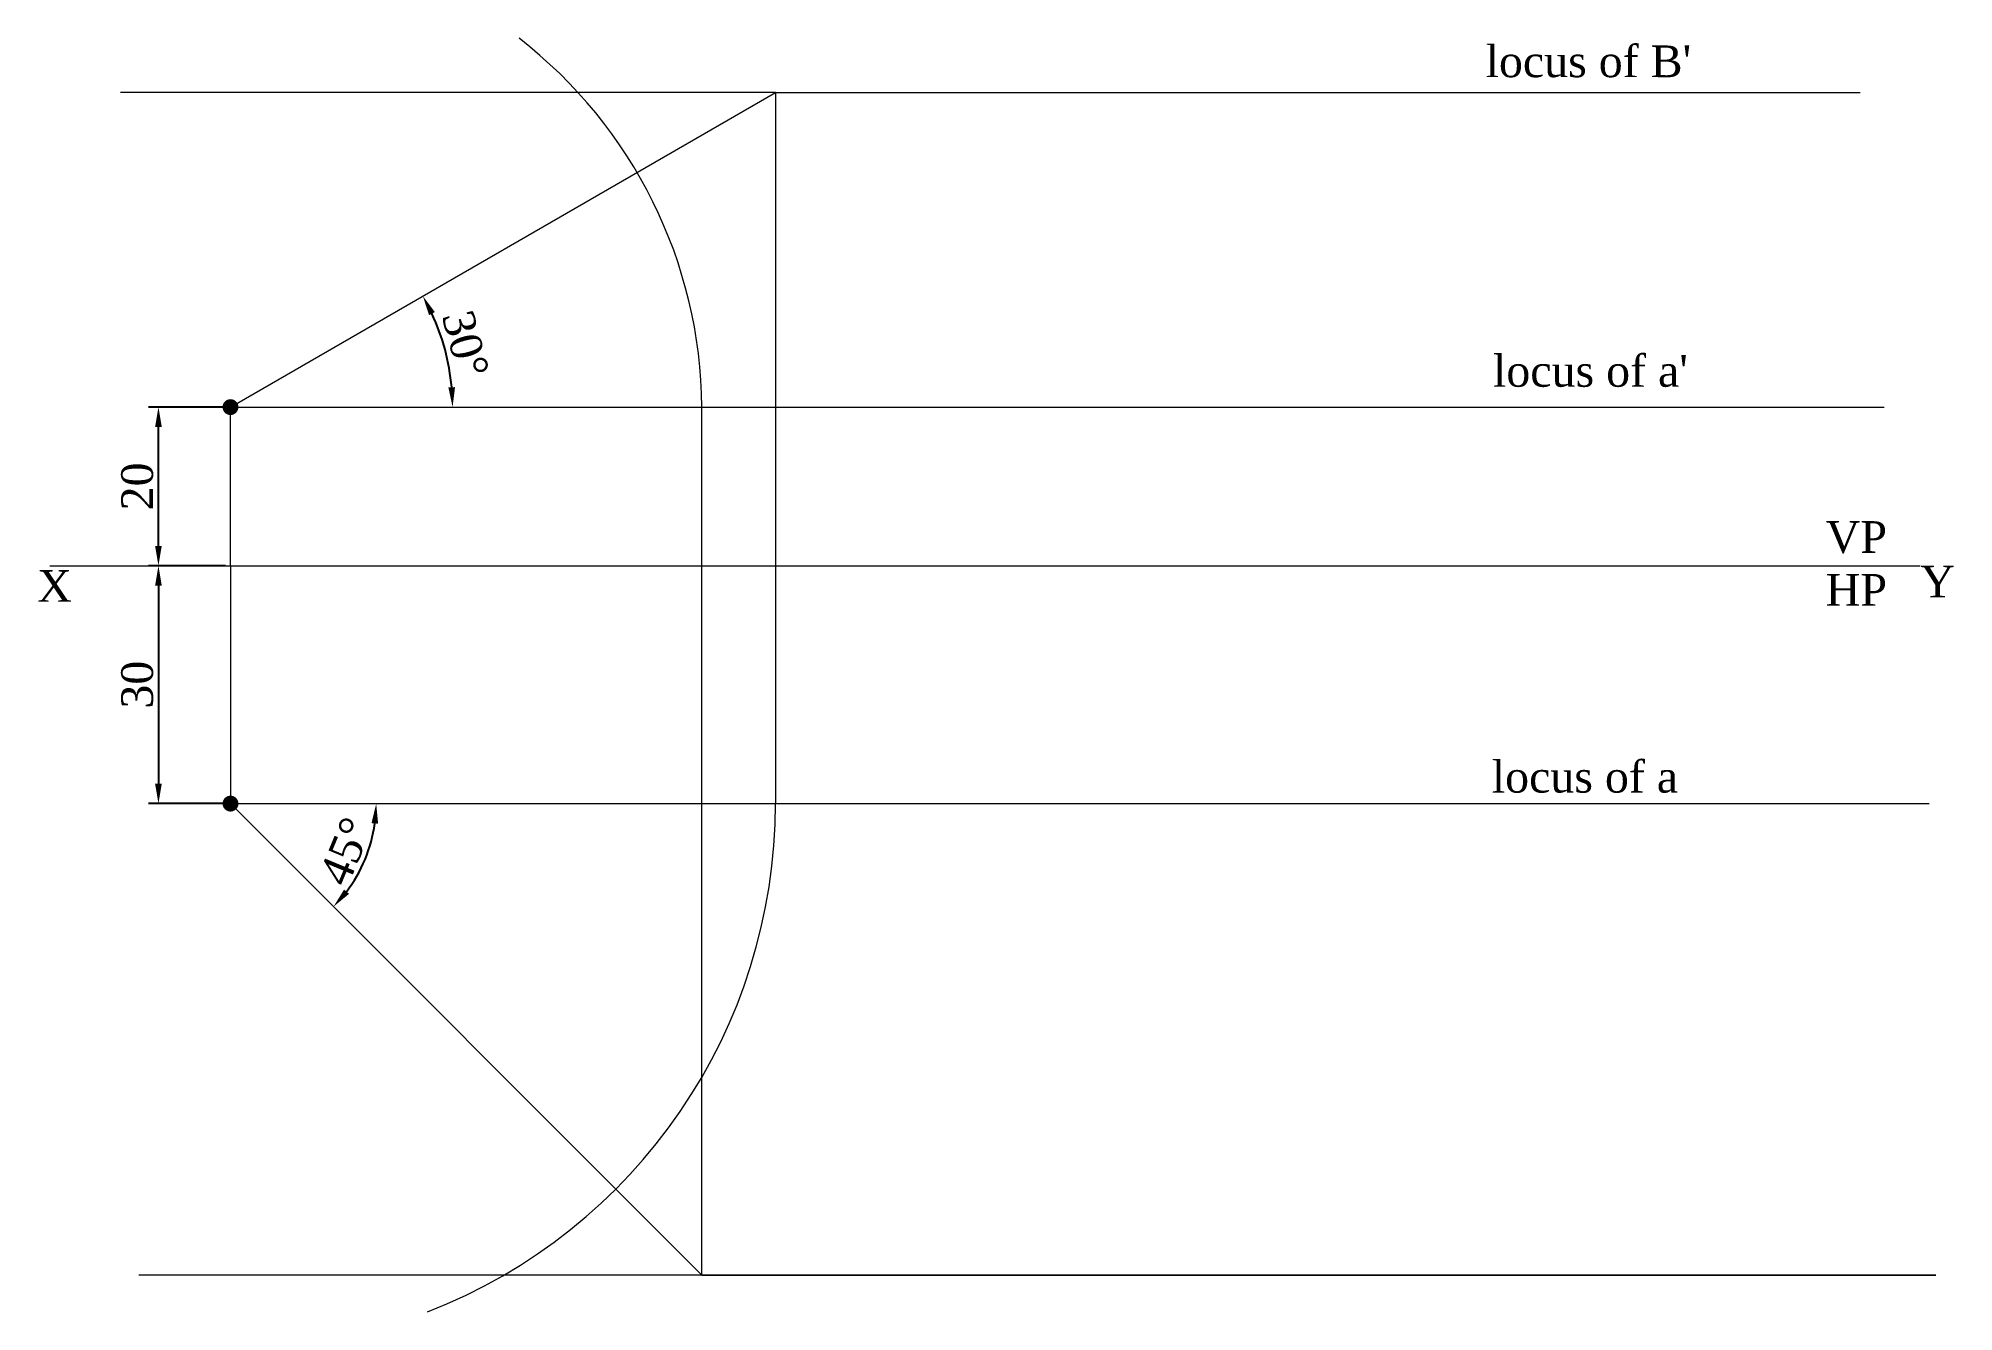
# Paper-space layout 'Layout3' of a CAD drawing. Header units: millimetres. Extents: x 17 to 259, y 11 to 171.
import ezdxf

# ---------------------------------------------------------------- set-up
doc = ezdxf.new("R2010")
doc.units = ezdxf.units.MM
doc.layers.add('PROJECTION LINE', color=250, linetype='Continuous', lineweight=5)
doc.layers.add('XY LINE', color=1, linetype='Continuous', lineweight=15)
doc.styles.get("Standard").update_dxf_attribs({"font": 'times.ttf', "height": 4})
doc.dimstyles.new('ISO-25', dxfattribs={"dimtxt": 4, "dimasz": 2.5, "dimexe": 1.25, "dimexo": 0.625, "dimtad": 1, "dimtoh": 1, "dimtxsty": 'Standard', "dimcen": 2.5, "dimadec": 0, "dimazin": 0, "dimtfac": 1, "dimtmove": 0, "dimatfit": 3, "dimfxl": 1, "dimarcsym": 0})

# ---------------------------------------------------------------- blocks, each defined once
blk = doc.blocks.new('*D13')
at = {"layer": 'Defpoints', "color": 0, "transparency": 16777216}
for p in [(32.24, 124.72), (41.32, 124.72), (41.32, 104.72)]:
    blk.add_point(p, dxfattribs=at)
at = {"layer": 'PROJECTION LINE', "color": 0, "lineweight": -2, "transparency": 16777216}
for p, q in [((40.7, 124.72), (30.99, 124.72)), ((32.24, 107.22), (32.24, 122.22)), ((40.7, 104.72), (30.99, 104.72))]:
    blk.add_line(p, q, dxfattribs=at)
at = {"layer": 'PROJECTION LINE', "color": 0, "transparency": 16777216}
for points in [[(31.82, 122.22), (32.66, 122.22), (32.24, 124.72)], [(31.82, 107.22), (32.66, 107.22), (32.24, 104.72)]]:
    blk.add_solid(points, dxfattribs=at)
at = {"layer": 'PROJECTION LINE', "color": 0, "transparency": 16777216, "insert": (29.58, 114.72), "char_height": 4, "attachment_point": 5, "rotation": 90}
blk.add_mtext('20', dxfattribs=at)
blk = doc.blocks.new('*D14')
at = {"layer": 'Defpoints', "color": 0, "transparency": 16777216}
for p in [(41.32, 104.72), (32.24, 74.72), (41.32, 74.72)]:
    blk.add_point(p, dxfattribs=at)
at = {"layer": 'PROJECTION LINE', "color": 0, "lineweight": -2, "transparency": 16777216}
for p, q in [((40.7, 104.72), (30.99, 104.72)), ((32.24, 102.22), (32.24, 77.22)), ((40.7, 74.72), (30.99, 74.72))]:
    blk.add_line(p, q, dxfattribs=at)
at = {"layer": 'PROJECTION LINE', "color": 0, "transparency": 16777216}
for points in [[(31.82, 102.22), (32.66, 102.22), (32.24, 104.72)], [(31.82, 77.22), (32.66, 77.22), (32.24, 74.72)]]:
    blk.add_solid(points, dxfattribs=at)
at = {"layer": 'PROJECTION LINE', "color": 0, "transparency": 16777216, "insert": (29.58, 89.72), "char_height": 4, "attachment_point": 5, "rotation": 90}
blk.add_mtext('30', dxfattribs=at)
blk = doc.blocks.new('*D15')
at = {"layer": 'Defpoints', "color": 0, "transparency": 16777216}
for p in [(110.04, 164.4), (68.91, 129.59), (41.32, 124.72), (41.32, 124.72), (249.84, 124.72)]:
    blk.add_point(p, dxfattribs=at)
at = {"layer": 'PROJECTION LINE', "color": 0, "lineweight": -2, "transparency": 16777216}
blk.add_arc((41.32, 124.72), 28.01, 5.1162, 24.8838, dxfattribs=at)
at = {"layer": 'PROJECTION LINE', "color": 0, "transparency": 16777216}
for points in [[(66.36, 136.32), (67.1, 136.7), (65.58, 138.73)], [(69.64, 127.24), (68.8, 127.2), (69.33, 124.72)]]:
    blk.add_solid(points, dxfattribs=at)
at = {"layer": 'PROJECTION LINE', "color": 0, "transparency": 16777216, "insert": (70.95, 132.66), "char_height": 4, "attachment_point": 5, "rotation": 285}
blk.add_mtext('30°', dxfattribs=at)
blk = doc.blocks.new('*D16')
at = {"layer": 'Defpoints', "color": 0, "transparency": 16777216}
for p in [(41.32, 74.72), (41.32, 74.72), (255.52, 74.72), (57.24, 65.54), (100.77, 15.28)]:
    blk.add_point(p, dxfattribs=at)
at = {"layer": 'PROJECTION LINE', "color": 0, "lineweight": -2, "transparency": 16777216}
blk.add_arc((41.32, 74.72), 18.37, 322.8025, 352.1975, dxfattribs=at)
at = {"layer": 'PROJECTION LINE', "color": 0, "transparency": 16777216}
for points in [[(59.11, 72.26), (59.94, 72.2), (59.7, 74.72)], [(56.27, 63.34), (55.65, 63.89), (54.32, 61.73)]]:
    blk.add_solid(points, dxfattribs=at)
at = {"layer": 'PROJECTION LINE', "color": 0, "transparency": 16777216, "insert": (55.84, 68.71), "char_height": 4, "attachment_point": 5, "rotation": 67.5}
blk.add_mtext('45°', dxfattribs=at)

psp = doc.layouts.new('Layout3')

# ---------------------------------------------------------------- linework, layer by layer
at = {"layer": 'PROJECTION LINE'}
for p, q in [((110.042, 164.396), (27.437, 164.396)), ((41.325, 124.723), (110.042, 164.396)), ((110.042, 164.396), (218.935, 164.396)), ((110.042, 164.396), (190.652, 164.396)), ((110.042, 164.396), (190.362, 164.396)), ((110.042, 164.396), (110.042, 164.396)), ((110.042, 164.396), (110.042, 74.723)), ((218.935, 164.396), (246.804, 164.396)), ((41.325, 104.723), (41.325, 124.723)), ((41.325, 124.723), (249.838, 124.723)), ((100.771, 15.277), (100.771, 124.723)), ((41.325, 104.723), (41.325, 74.723)), ((41.325, 74.723), (255.523, 74.723)), ((41.325, 74.723), (100.771, 15.277)), ((256.343, 15.277), (29.77, 15.277)), ((100.771, 15.277), (256.343, 15.277))]:
    psp.add_line(p, q, dxfattribs=at)
at = {"layer": 'PROJECTION LINE', "const_width": 1}
for points in [[(40.825, 124.723, 1), (41.825, 124.723, 1)], [(40.825, 74.723, 1), (41.825, 74.723, 1)]]:
    psp.add_lwpolyline(points, format="xyb", close=True, dxfattribs=at)
at = {"layer": 'PROJECTION LINE'}
for centre, radius, start, end in [((41.329, 124.223), 59.444, 0.48192, 52.25264), ((41.325, 74.723), 68.717, 291.19752, 360)]:
    psp.add_arc(centre, radius, start, end, dxfattribs=at)
at = {"layer": 'XY LINE'}
psp.add_line((18.561, 104.723), (254.4, 104.723), dxfattribs=at)

# ---------------------------------------------------------------- texts
at = {"layer": 'PROJECTION LINE', "char_height": 4, "attachment_point": 1}
for s, insert in [("locus of B'", (199.591, 170.326)), ("locus of a'", (200.521, 131.29)), ('VP\\PHP', (242.476, 110.344)), ('locus of a', (200.371, 80.112))]:
    psp.add_mtext(s, dxfattribs=dict(at, insert=insert))
at = {"layer": 'XY LINE', "char_height": 4, "attachment_point": 1}
for s, insert in [('X', (16.96, 104.167)), ('Y', (254.4, 104.723))]:
    psp.add_mtext(s, dxfattribs=dict(at, insert=insert))

# ---------------------------------------------------------------- dimensions: what is measured, and where the dimension line sits
at = {"layer": 'PROJECTION LINE'}
for base, line1, line2, picture, middle in [((68.906, 129.586), ((41.325, 124.723), (249.838, 124.723)), ((41.325, 124.723), (110.042, 164.396)), '*D15', (70.946, 132.66)), ((57.236, 65.536), ((41.325, 74.723), (100.771, 15.277)), ((41.325, 74.723), (255.523, 74.723)), '*D16', (55.841, 68.71))]:
    dim = psp.add_angular_dim_2l(base=base, line1=line1, line2=line2, dimstyle='ISO-25', dxfattribs=at)
    dim.commit()
    dim.dimension.update_dxf_attribs({"geometry": picture, "text_midpoint": middle})
for p2, distance, picture, middle in [((41.325, 124.723), 9.085, '*D13', (29.58, 114.723)), ((41.325, 74.723), -9.085, '*D14', (29.58, 89.723))]:
    dim = psp.add_aligned_dim(p1=(41.325, 104.723), p2=p2, distance=distance, dimstyle='ISO-25', dxfattribs=at)
    dim.commit()
    dim.dimension.update_dxf_attribs({"geometry": picture, "text_midpoint": middle})

doc.saveas('drawing.dxf')
